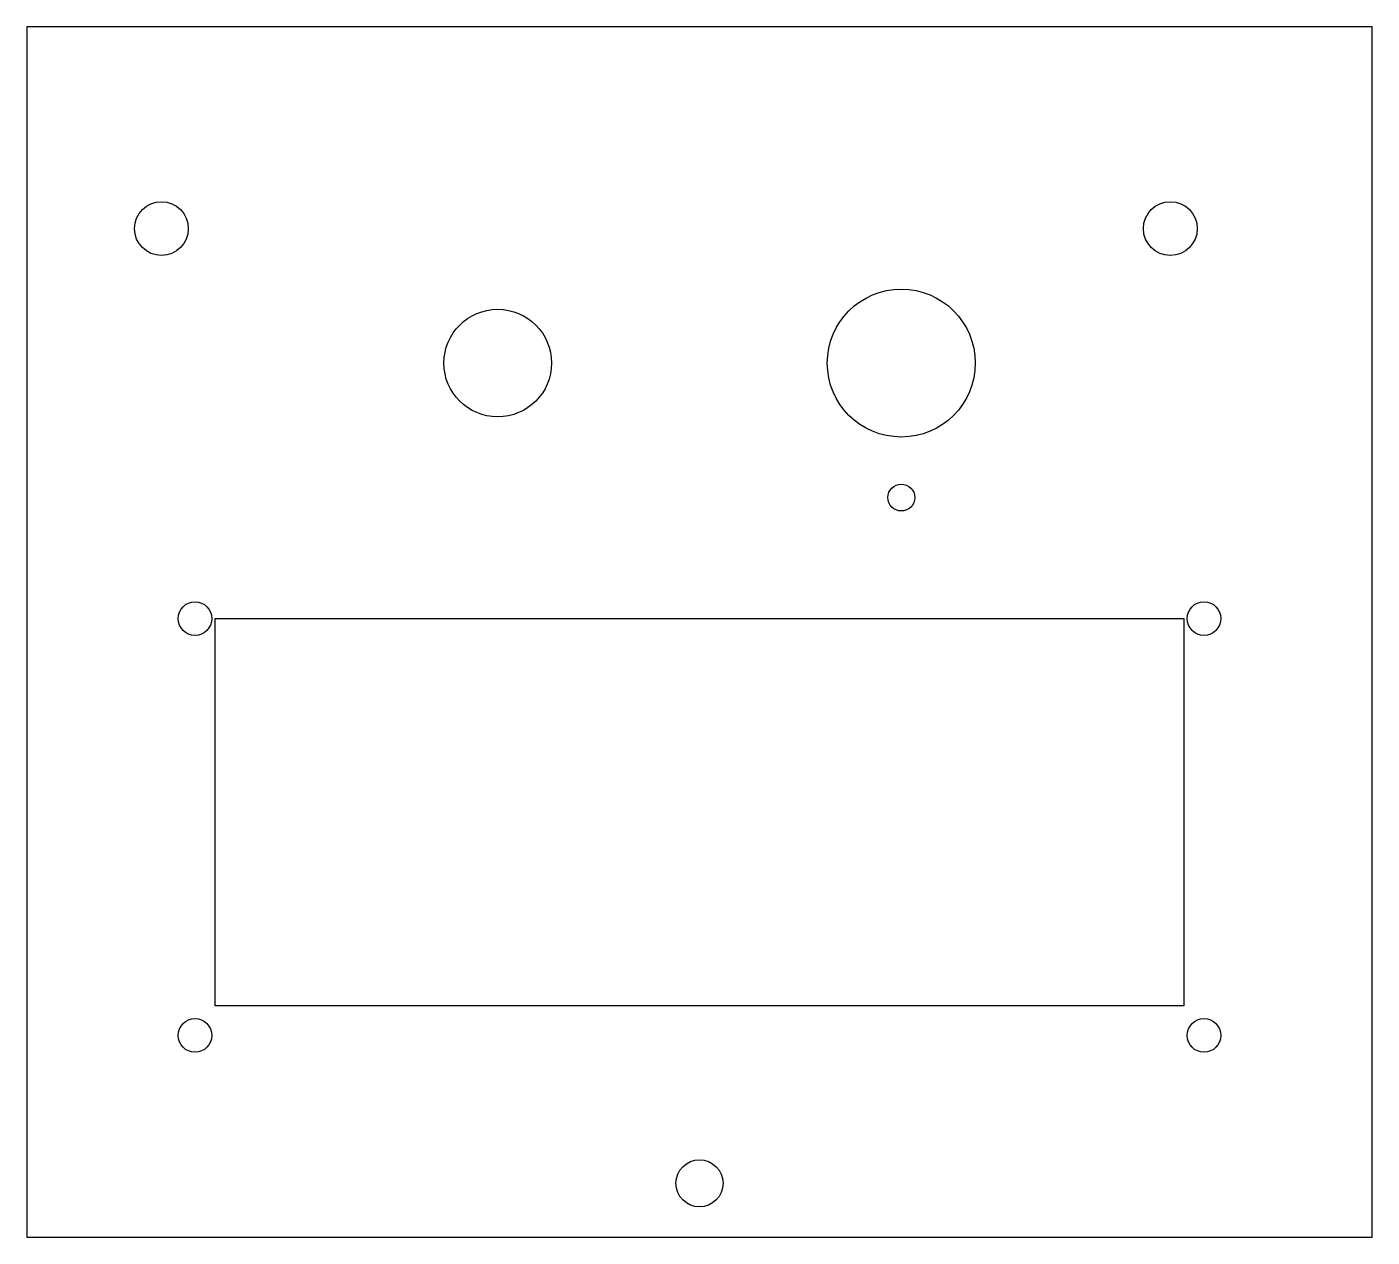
# Model space of a CAD drawing. Header units: millimetres. Extents: x 0 to 100, y 0 to 90.
import ezdxf

# ---------------------------------------------------------------- set-up
doc = ezdxf.new("R2010")
doc.units = ezdxf.units.MM

msp = doc.modelspace()

# ---------------------------------------------------------------- linework, layer by layer
for points in [[(0, 0), (100, 0), (100, 90), (0, 90)], [(14, 17.2), (14, 46), (86, 46), (86, 17.2)]]:
    msp.add_lwpolyline(points, close=True)
for centre, radius in [((10, 75), 2), ((85, 75), 2), ((65, 65), 5.5), ((35, 65), 4), ((65, 55), 1), ((12.5, 46), 1.25), ((87.5, 46), 1.25), ((12.5, 15), 1.25), ((87.5, 15), 1.25), ((50, 4), 1.75)]:
    msp.add_circle(centre, radius)

doc.saveas('drawing.dxf')
